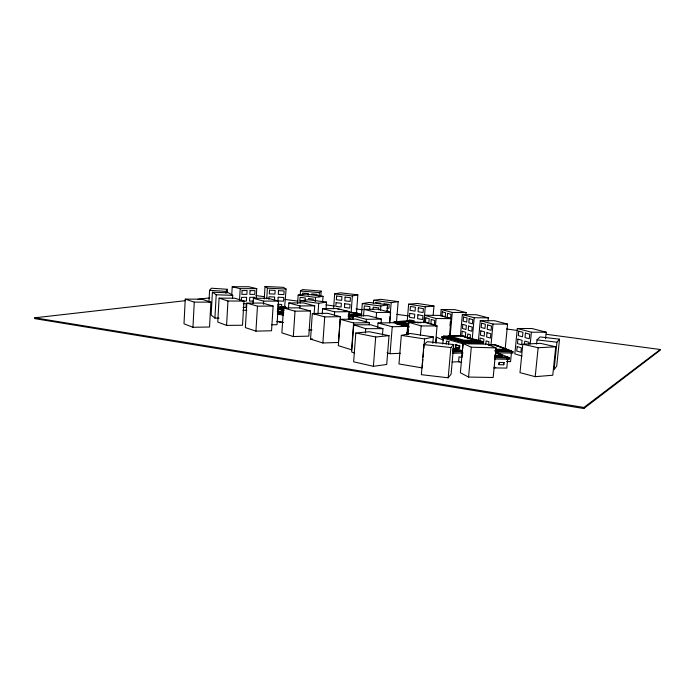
<?xml version="1.0" encoding="UTF-8"?>
<svg xmlns="http://www.w3.org/2000/svg" width="695" height="695" viewBox="0 0 695 695"><rect width="100%" height="100%" fill="white"/><g stroke="black" fill="none" stroke-linecap="round" stroke-linejoin="round"><path stroke-width="1.04" d="M285.141 306.912C286.427 307.581 283.404 305.974 284.594 308.371M281.588 310.248L281.562 309.779L282.318 310.118M281.536 307.824C282.144 308.589 279.538 311.056 281.197 307.425M280.406 308.667L280.641 308.033M282.222 309.953L281.597 309.97L282.908 309.727M283.412 309.822L282.7 309.753L283.239 309.64M283.091 309.701L282.431 310.118L283.117 310.013M277.774 309.431L277.713 308.067M281.319 310.317L281.562 309.779M281.927 310.231L281.371 309.979M282.109 309.848L282.248 309.831M282.63 310.1L283.03 309.909L282.483 310.135M282.917 308.293L282.109 307.32L283.073 307.268M283.325 308.893L283.256 308.78A0.921 0.46 -82.2 0 1 283.16 308.267L283.195 307.954A0.921 0.46 -82.2 0 1 283.334 307.459L282.7 307.65L282.604 309.093L282.943 307.92M280.102 307.685L280.25 309.449M280.728 307.946L279.651 307.815L279.355 309.579M280.346 308.033C281.154 305.904 278.669 311.655 279.877 308.015M283.299 310.005L283.16 309.544M185.087 300.709L34.776 317.806L34.75 318.631L583.809 408.538L660.163 350.245L660.25 349.507L546.279 334.295M283.994 307.129L283.916 308.38M284.272 307.112L284.168 308.415M285.089 307.025L285.011 308.285M280.241 309.423L280.363 307.677M185.252 299.119L183.993 323.809L192.958 327.284L209.542 327.015L210.898 302.125L201.663 299.154L185.252 299.119L194.27 302.125L210.898 302.125M192.958 327.284L194.27 302.125M208.952 302.082L209.595 290.293L211.402 288.208L227.317 289.285L227.135 292.439M232.547 298.52L232.729 295.366L228.629 292.821L212.409 292.213L211.158 315.07L214.911 318.075L219.038 318.188M214.911 318.075L216.206 294.758L212.409 292.213M219.099 298.112L217.761 322.063L226.579 325.399L242.512 325.234L243.945 301.083L234.858 298.207L219.099 298.112L227.969 301.005L243.945 301.083M226.579 325.399L227.969 301.005M231.722 295.34L232.217 286.766L248.662 286.74L256.759 288.625L256.168 298.268M284.55 307.425L284.472 307.894L284.246 307.407M239.54 300.04L240.209 288.677L232.217 286.766M241.46 300.197L241.625 297.364L246.638 297.312L246.412 301.083L242.407 301.135M246.838 303.098L245.37 327.614L255.934 331.133L271.545 330.768L273.109 306.061L262.31 303.037L246.838 303.098L257.463 306.165L273.109 306.061M253.067 303.611L253.397 298.285L268.114 298.277L278.53 301.083L277.018 324.687L271.71 324.791M255.934 331.133L257.463 306.165M263.457 304.236L263.648 301.126L253.397 298.285M264.248 298.972L265.03 286.462L283.447 287.356L286.088 289.068L284.559 308.033M266.741 298.754L267.401 288.173L265.03 286.462M268.861 299.528L269.035 296.756L274.664 297.017L274.429 300.709M277.826 309.857L277.87 309.145L284.255 310.013M281.553 307.216L281.727 304.462L277.574 304.28M283.499 307.954L281.883 332.879L293.325 336.554L308.797 336.119L310.526 311.004L298.841 307.833L283.499 307.954L295.019 311.169L310.526 311.004M288.495 308.38L288.851 302.968L303.454 302.898L314.696 305.843L314.114 314.192M293.325 336.554L295.019 311.169M297.59 303.498L298.155 295.088L305.835 294.107L323.036 296.331L322.671 301.552M299.823 301.178L300.084 297.312L305.296 297.99L305.105 300.9M300.214 295.245L300.501 291.005L302.603 289.58L321.16 291.127L320.795 296.357M299.797 308.041L299.936 305.939L288.851 302.968M300.231 302.959L300.37 300.848L308.415 299.727L326.537 302.125L326.094 308.415M302.499 294.923L302.62 293.073L308.293 293.542L308.163 295.401M310.552 339.082L312.324 313.497L327.762 313.315L340.333 316.677L338.448 342.461L322.88 342.983L310.552 339.082L312.602 339.021M315.261 301.595L315.547 297.356L323.036 296.331M317.963 313.94L318.71 303.289L326.537 302.125M319.057 296.826L319.353 292.578L321.16 291.127M322.219 314.001L322.602 308.684L337.24 308.563L349.42 311.69L348.855 319.187M322.88 342.983L324.73 316.903L312.324 313.497M333.583 308.771L334.66 293.889L340.368 292.821L357.856 294.845L356.5 312.767M334.399 315.096L334.634 311.846L322.602 308.684M340.263 319.326L338.335 345.65L351.601 349.802L353.616 322.958L340.263 319.326L355.84 319.075L369.349 322.654L369.193 324.782M351.166 311.994L352.365 295.948L357.856 294.845M351.548 315.009L351.601 314.296L357.404 313.158L357.352 313.853L351.548 315.009L348.325 314.574M352.912 319.405L353.19 315.704L361.774 313.975L349.211 312.316M361.73 314.687L353.416 316.373L353.329 317.493L348.117 316.79M382.467 334.981L382.971 328.631L370.722 324.774L353.729 324.8L351.679 352L354.659 353.13M355.814 332.992L353.633 361.817L373.397 366.308L386.715 364.484L389.035 335.65L369.245 331.732L355.814 332.992L375.7 336.997L389.035 335.65M361.348 316.008L362.295 303.585L369.254 302.438L387.593 304.818L387.08 311.282M363.494 315.999L364.345 305.887L369.905 306.617L369.671 309.623M366.117 322.558L366.361 319.318L353.225 315.886L368.124 315.678L381.407 319.066L381.068 323.34M365.388 332.974L365.718 328.7L353.729 324.8M373.363 303.42L373.606 300.283L380.782 299.31L398.157 301.63L396.471 322.411M373.067 309.153L373.224 307.147L378.836 307.885L378.671 309.892M281.727 309.232L282.014 307.711L282.691 307.729L282.596 309.067L282.283 307.338L282.326 308.806L281.692 309.188L282.083 307.294M376.151 317.789L376.568 312.489L364.032 309.379L377.941 309.249L390.599 312.324L389.756 322.801M373.397 366.308L375.7 336.997M377.698 327.241L378.028 323.01L393.266 322.706L407.626 326.389L406.914 334.929M380.53 310.179L380.86 306L387.593 304.818M389.565 322.671L390.069 316.347M390.243 314.236L391.172 302.646L398.157 301.63M400.303 353.286L390.069 353.729L392.241 326.737L378.028 323.01M410.041 321.064L394.734 321.716L394.69 322.245L408.782 325.364M418.529 322.897L409.998 320.968L399.712 321.403L399.651 322.132L408.834 324.148M432.82 343.295L433.367 336.979L410.406 333.496L401.319 335.381L398.973 363.963L422.134 367.89L422.864 359.315M407.227 321.09L408.625 304.193L417.426 303.454L433.958 306.017L433.133 315.504M407.765 334.147L408.747 322.306L424.419 322.315L437.059 325.929L435.6 342.652M409.086 321.863L409.251 319.926L414.211 320.76M409.937 321.689L409.998 320.968M284.759 308.25L284.837 306.947L284.872 307.946M420.371 335.45L421.17 325.955L408.747 322.306M423.898 322.828L425.262 306.799L433.958 306.017M424.002 322.619L424.628 315.261L439.353 315.4L451.012 318.631L449.509 335.624M423.933 344.598L421.361 374.674L448.188 377.793L451.09 374.162L453.739 344.564L427.356 341.697L423.933 344.598L450.881 347.543L453.739 344.564M423.055 357.178L423.603 350.74M423.785 348.603L424.61 338.952L433.367 336.979M435.435 326.024L436.086 318.519L424.628 315.261M436.017 343.148L436.538 337.205L443.167 340.055M440.639 315.686L441.186 309.483L454.904 309.657L466.145 312.594L465.954 314.679M442.011 336.519L462.957 342.513L462.844 343.782L441.898 337.753L442.011 336.519L449.439 336.406M442.811 344.077L443.514 336.137L462.019 335.867M280.902 308.658L279.894 307.616M446.233 344.034L446.503 341.054L449.231 341.697M448.866 335.928L448.796 336.719L464.104 341.054L476.709 340.828L476.787 340.029L464.173 340.246L448.866 335.928L461.324 335.755L482.122 341.419L482.069 342.01L463.261 342.366L443.462 336.71L449.63 336.615M450.021 325.521L450.377 321.49M448.483 344.703L448.753 341.705M441.186 309.483L452.263 312.437L450.195 335.589L460.863 335.563M448.188 377.793L450.881 347.543M459.499 348.438L455.52 347.422L455.755 344.85L456.241 344.842M456.068 344.85L455.772 347.413L459.326 348.447L459.56 345.867M285.41 308.224L285.662 307.538L285.028 308.007M452.958 348.108L456.902 349.238L456.824 350.098L452.671 350.219M459.013 348.456L459.247 345.875L455.755 344.85M459.265 348.447L459.499 345.867M460.42 335.894L462.34 314.592L476.318 314.731L488.342 317.85L488.038 321.081M459.525 348.516L459.777 345.815M463.018 343.512L460.359 372.755L468.56 377.055L493.172 377.489L496.004 347.891L487.264 344.216L463.018 343.512L471.314 347.205L496.004 347.891M462.236 353.477L462.357 352.113M462.679 348.803L463.313 341.775L443.514 336.137M462.123 356.492L462.496 352.382M464.104 341.054L464.173 340.246M467.379 338.083L467.752 333.947L470.411 334.729L470.124 337.848M468.56 377.055L471.314 347.205M472.279 338.5L474.19 317.737L462.34 314.592M478.412 340.776L480.288 320.638L494.675 320.734L507.567 324.105L505.178 348.742M479.845 341.202L480.149 338.005L483.92 339.125L483.511 343.408M462.175 336.224L483.468 342.122L483.355 343.373L468.239 343.678M485.788 344.086L486.092 340.854L488.941 341.705L488.637 344.946M491.052 344.572L492.998 324.044L480.288 320.638M496.343 352.982L496.404 352.356L509.609 357.899L509.47 359.272L494.414 359.002M504.023 362.547L499.21 362.416L499.019 364.666L503.814 364.779L503.727 362.425M494.666 356.005L502.172 356.153L502.259 355.275L495.552 352.556M285.072 307.338L285.671 307.32M503.71 364.736L503.892 362.495M487.69 344.538L493.928 344.668L506.195 349.377L506.116 350.211L495.5 350.002M511.451 352.617L510.564 361.643L507.402 361.591M488.046 344.72L495.596 344.885L511.607 351.001L511.555 351.618L495.7 351.314M496.048 345.285L513.032 351.783L512.901 353.103L497.116 352.808M545.575 338.63L546.235 332.21L531.996 328.527L517.332 328.5L514.83 353.877L522.049 356.066M522.822 344.199L519.99 372.642L535.202 376.673L552.76 375.239L555.722 346.796L540.354 343.313L522.822 344.199L538.147 347.752L555.722 346.796M524.378 344.694L524.742 341.106L528.999 342.305L528.826 344.112M530.198 344.086L531.388 332.219L517.332 328.5M536.575 344.094L537 339.881L540.05 336.919L559.527 339.177L556.721 366.03L554.071 369.714L556.938 342.209L559.527 339.177M535.202 376.673L538.147 347.752M284.073 308.198L284.099 307.815A0.921 0.46 -82.2 0 0 284.012 307.364L283.76 307.329M583.809 408.538L583.922 407.452L660.25 349.507M280.936 308.928L280.606 309.353M278.669 309.631C279.668 304.506 279.963 312.185 278.347 307.868L277.887 309.709M281.449 307.459L281.145 309.014M278.669 308.511L278.356 308.728M283.16 309.857L282.874 310.057M279.32 308.102L279.26 309.188M279.651 308.12L279.564 309.075L278.877 309.249M279.52 309.562L280.128 309.136L280.163 307.677M282.856 307.329L282.101 307.529L281.623 308.849M280.98 308.007L280.389 307.998M278.139 309.753L278.808 307.876M278.426 309.614L278.347 307.868M507.037 359.445L507.819 357.638L494.849 357.395M280.858 309.388L280.936 308.788L280.302 308.71M281.084 309.397L281.128 308.189M283.925 308.684L283.143 308.928M226.613 292.178L227.057 291.535M225.91 293.125L226.362 292.473M227.317 289.285L225.84 291.396L209.595 290.293M283.152 307.668L283.091 307.425A0.921 0.46 -82.2 0 0 282.926 307.92M282.848 309.067L282.361 309.067M285.419 307.529L285.167 307.555M361.739 314.488L353.156 316.225L348.933 315.66M277.887 308.328L285.906 307.147L277.47 305.991M197.971 299.241L209.786 297.894M407.956 331.767L408.156 329.404M396.732 322.159L399.79 322.028M399.573 321.837L393.309 322.106L408.591 325.495M452.124 361.999L459.543 361.704M452.575 353.303L463.044 352.956M453.114 351.027L462.653 350.732L453.305 348.047M453.053 351.661L462.592 351.357M452.697 351.939L462.114 351.635M452.74 349.359L456.902 349.238M308.823 329.943L311.977 329.864M392.241 326.737L407.626 326.389M459.247 345.875L459.734 345.867M455.52 347.422L456.007 347.404M242.894 310.291L246.855 310.213M353.616 322.958L369.349 322.654M463.313 341.775L482.122 341.419M462.957 342.513L483.468 342.122M243.033 307.468L246.039 307.416L246.265 303.654L243.259 303.698M366.361 319.318L381.407 319.066M324.73 316.903L340.333 316.677M441.898 337.753L444.027 337.718M253.484 301.048L249.531 301.1L249.757 297.338L254.7 297.286M376.568 312.489L390.599 312.324M334.634 311.846L349.42 311.69M299.936 305.939L314.696 305.843M240.209 288.677L256.759 288.625M263.648 301.126L278.53 301.083M365.718 328.7L382.971 328.631M421.17 325.955L437.059 325.929M531.388 332.219L546.235 332.21M492.998 324.044L507.567 324.105M406.436 333.939L408.599 333.947M406.393 334.521L408.547 334.53M474.19 317.737L488.342 317.85M436.086 318.519L451.012 318.631M452.263 312.437L466.145 312.594M506.559 361.383L509.713 361.435M495.77 367.716L494.718 367.195M493.85 367.898L506.794 368.089L507.88 356.995L494.909 356.752M494.545 357.621L509.609 357.899M495.578 349.159L506.195 349.377M494.701 350.671L511.607 351.001M495.135 351.435L513.032 351.783M494.753 355.128L502.259 355.275M216.206 294.758L232.729 295.366M267.401 288.173L286.088 289.068M300.501 291.005L319.353 292.578M311.664 293.916L317.337 294.385M334.66 293.889L352.365 295.948M537 339.881L556.938 342.209M337.744 309.171L340.924 309.562M344.034 310.865L347.987 311.351M298.155 295.088L315.547 297.356M362.295 303.585L380.86 306M308.406 298.494L313.671 299.18M348.881 312.029L357.404 313.158M373.606 300.283L391.172 302.646M300.37 300.848L318.71 303.289M255.969 295.566L264.569 296.713M285.002 299.441L297.903 301.161M325.859 304.888L334.46 306.043M355.962 308.91L362.416 309.77M396.819 314.357L408.651 315.938M506.49 328.987L517.245 330.429M348.377 313.871L351.601 314.296M348.933 315.139L353.19 315.704M348.195 315.678L353.416 316.373M375.535 302.507L380.799 303.22M383.935 303.732L389.243 304.453L388.939 308.319L386.82 308.033M277.592 309.327L283.864 310.179M284.229 307.433L284.698 307.529M285.019 308.206L285.654 308.224M277.322 311.134L283.76 312.02M277.27 311.855L283.716 312.741M277.765 312.446L283.065 313.167M277.731 312.967L283.03 313.697M277.418 313.089L283.673 313.949M277.348 314.236L283.595 315.096M386.681 311.056L388.8 311.351M278.712 308.988L278.417 308.476M348.169 318.753L352.391 319.335M348.655 319.04L350.758 319.335M276.966 321.455L280.962 321.542L279.503 321.811L280.945 322.011M277.175 321.637L283.525 322.541M401.319 335.381L424.61 338.952M408.625 304.193L425.262 306.799M34.776 317.806L583.922 407.452M417.113 322.228L420.84 322.854M462.045 357.499L459.03 356.839L458.578 361.739L461.593 362.416M399.712 321.403L408.895 323.418M394.734 321.716L408.495 324.756M396.272 323.931L409.52 326.876M464.99 337.266L468.004 338.1M470.011 338.665L473.026 339.499M475.032 340.055L478.047 340.889M474.65 340.255L476.709 340.828M453.157 348.395L458.179 349.837M456.007 344.85L458.691 345.615M387.046 352.817L390.069 353.729M406.671 332.558L408.712 333.261M495.544 345.476L498.541 346.623M502.546 348.16L507.55 350.08M498.254 353.755L501.121 354.919M500.261 355.371L502.172 356.153M499.21 362.416L498.828 364.58M283.395 308.962L283.004 308.745A0.921 0.46 -82.2 0 1 282.908 308.233M242.095 290.588L241.869 294.376L246.881 294.341L247.107 290.562L242.095 290.588M250.061 290.64L249.835 294.402L254.787 294.367L255.013 290.614L250.061 290.64M269.53 290.154L269.295 293.855L274.925 294.115L275.168 290.414L269.53 290.154M278.504 290.666L278.269 294.359L283.873 294.619L284.116 290.927L278.504 290.666M278.191 297.234L277.957 300.918L283.56 301.17L283.795 297.486L278.191 297.234M336.076 302.664L335.807 306.382L341.106 307.016L341.375 303.298L336.076 302.664M336.623 296.018L336.354 299.745L341.662 300.37L341.94 296.643L336.623 296.018M345.102 297.095L344.824 300.831L350.167 301.465L350.445 297.721L345.102 297.095M344.72 303.75L344.442 307.477L349.785 308.128L350.063 304.393L344.72 303.75M409.781 313.402L409.459 317.276L414.429 318.102L414.759 314.209L409.781 313.402M410.424 306.469L410.102 310.352L415.08 311.152L415.402 307.251L410.424 306.469M418.381 307.815L418.051 311.725L423.081 312.533L423.42 308.615L418.381 307.815M417.895 314.783L417.565 318.684L422.595 319.518L422.925 315.599L417.895 314.783M425.792 317.789L425.427 322.028L428.841 323.036L429.206 318.77L425.792 317.789M431.248 319.465L430.883 323.74L434.358 324.774L434.731 320.464L431.248 319.465M442.307 311.846L441.959 315.834L445.26 316.746L445.608 312.741L442.307 311.846M447.589 313.367L447.232 317.389L450.595 318.319L450.951 314.279L447.589 313.367M462.21 331.272L461.845 335.372L465.355 336.423L465.728 332.306L462.21 331.272M462.835 324.374L462.462 328.474L465.98 329.491L466.362 325.364L462.835 324.374M463.548 317.042L463.174 321.151L466.701 322.124L467.083 317.989L463.548 317.042M468.586 326.051L468.213 330.195L471.801 331.228L472.183 327.067L468.586 326.051M469.195 318.658L468.812 322.801L472.409 323.801L472.791 319.622L469.195 318.658M480.81 330.829L480.41 335.094L484.189 336.189L484.589 331.897L480.81 330.829M481.574 323.201L481.175 327.475L484.962 328.527L485.362 324.226L481.574 323.201M487.629 324.947L487.221 329.265L491.087 330.334L491.495 325.99L487.629 324.947M486.986 332.644L486.578 336.953L490.427 338.074L490.835 333.739L486.986 332.644M517.184 346.605L516.75 351.036L520.911 352.278L521.354 347.821L517.184 346.605M517.914 339.125L517.48 343.573L521.65 344.772L522.093 340.298L517.914 339.125M518.757 331.185L518.322 335.642L522.501 336.788L522.944 332.314L518.757 331.185M525.455 333.087L525.003 337.588L529.269 338.76L529.729 334.234L525.455 333.087M283.847 308.041C283.352 309.64 283.456 306.643 283.847 308.041"/></g></svg>
